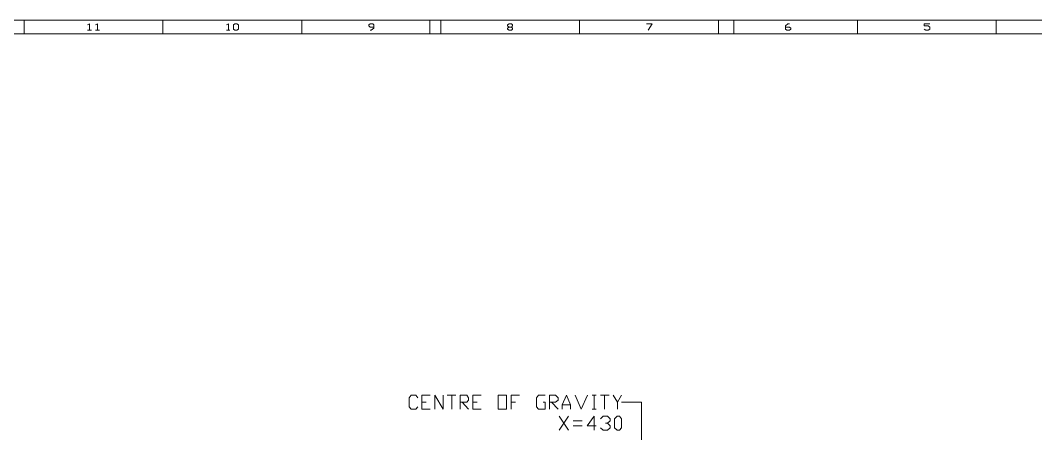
# Model space of a CAD drawing. Header units: millimetres. Extents: x 0.2 to 11.3, y 0.2 to 8.
# Drawn here: x 6.113 to 9.5, y 6.634 to 8.014 of the extents above; entities that cross this region are included whole.
import ezdxf

# ---------------------------------------------------------------- set-up
doc = ezdxf.new("R2010")
doc.units = ezdxf.units.MM
doc.layers.add('PDF_几何图形', color=7, linetype='Continuous')

msp = doc.modelspace()

# ---------------------------------------------------------------- linework, layer by layer
at = {"layer": 'PDF_几何图形', "lineweight": 13}
for points in [[(11.2683, 0.2206), (11.2683, 8.0139), (0.25, 8.0139), (0.25, 0.2206)], [(7.7433, 7.9806), (7.7383, 7.9839), (7.7383, 7.9872), (7.7433, 7.9906), (7.7517, 7.9906), (7.755, 7.9956), (7.755, 7.9989), (7.7517, 8.0022), (7.7433, 8.0022), (7.7383, 7.9989), (7.7383, 7.9956), (7.7433, 7.9906), (7.7517, 7.9906), (7.755, 7.9872), (7.755, 7.9839), (7.7517, 7.9806)], [(11.2217, 7.9689), (11.2217, 0.2656), (0.2967, 0.2656), (0.2967, 7.9689)], [(7.735, 6.7622), (7.735, 6.7156), (7.7067, 6.7156), (7.7067, 6.7622)], [(8.1033, 6.6456), (8.1117, 6.6456), (8.1183, 6.6539), (8.1183, 6.6839), (8.1117, 6.6922), (8.1033, 6.6922), (8.095, 6.6839), (8.095, 6.6539)]]:
    msp.add_lwpolyline(points, close=True, dxfattribs=at)
for points in [[(6.125, 7.9689), (6.125, 8.0139)], [(6.35, 7.9806), (6.3367, 7.9806), (6.3433, 7.9806), (6.3433, 8.0022), (6.3367, 7.9989)], [(6.3633, 7.9989), (6.37, 8.0022), (6.37, 7.9806), (6.3633, 7.9806), (6.3767, 7.9806)], [(6.5883, 7.9689), (6.5883, 8.0139)], [(6.8, 7.9806), (6.8117, 7.9806), (6.8067, 7.9806), (6.8067, 8.0022), (6.8, 7.9989)], [(6.8233, 7.9839), (6.8283, 7.9806), (6.8233, 7.9839), (6.8233, 7.9989), (6.8283, 8.0022), (6.835, 8.0022), (6.84, 7.9989), (6.84, 7.9839), (6.835, 7.9806), (6.8283, 7.9806)], [(7.0517, 7.9689), (7.0517, 8.0139)], [(7.2833, 7.9806), (7.28, 7.9806), (7.2833, 7.9806), (7.2917, 7.9872), (7.2917, 7.9989), (7.2883, 8.0022), (7.28, 8.0022), (7.275, 7.9989), (7.275, 7.9956), (7.28, 7.9906), (7.2917, 7.9906)], [(7.4783, 7.9689), (7.4783, 8.0139)], [(7.515, 7.9689), (7.515, 8.0139)], [(7.9783, 7.9689), (7.9783, 8.0139)], [(8.2067, 7.9806), (8.22, 8.0022), (8.2017, 8.0022)], [(8.4417, 7.9689), (8.4417, 8.0139)], [(8.4933, 7.9689), (8.4933, 8.0139)], [(8.6783, 8.0022), (8.6733, 8.0022), (8.665, 7.9956), (8.665, 7.9839), (8.67, 7.9806), (8.6783, 7.9806), (8.6833, 7.9839), (8.6833, 7.9872), (8.6783, 7.9906), (8.665, 7.9906)], [(8.905, 7.9689), (8.905, 8.0139)], [(9.1333, 7.9806), (9.1283, 7.9839), (9.1333, 7.9806), (9.1417, 7.9806), (9.1467, 7.9839), (9.1467, 7.9906), (9.1417, 7.9956), (9.1283, 7.9956), (9.1283, 8.0022), (9.1467, 8.0022)], [(9.3683, 7.9689), (9.3683, 8.0139)], [(7.4383, 6.7539), (7.4317, 6.7622), (7.4167, 6.7622), (7.41, 6.7539), (7.41, 6.7239), (7.4167, 6.7156), (7.4317, 6.7156), (7.4383, 6.7239)], [(7.48, 6.7622), (7.4517, 6.7622), (7.4517, 6.7156), (7.48, 6.7156)], [(7.495, 6.7156), (7.495, 6.7622), (7.5233, 6.7156), (7.5233, 6.7622)], [(7.5367, 6.7622), (7.565, 6.7622)], [(7.5517, 6.7622), (7.5517, 6.7156)], [(7.58, 6.7156), (7.58, 6.7622), (7.6017, 6.7622), (7.6083, 6.7539), (7.6083, 6.7456), (7.6017, 6.7389), (7.58, 6.7389), (7.5867, 6.7389), (7.6083, 6.7156)], [(7.65, 6.7156), (7.6217, 6.7156), (7.6217, 6.7622), (7.65, 6.7622)], [(7.75, 6.7156), (7.75, 6.7622), (7.7783, 6.7622)], [(7.8567, 6.7389), (7.8633, 6.7389), (7.8633, 6.7156), (7.8417, 6.7156), (7.835, 6.7239), (7.835, 6.7539), (7.8417, 6.7622), (7.8633, 6.7622)], [(7.9067, 6.7156), (7.885, 6.7389), (7.8783, 6.7389), (7.8983, 6.7389), (7.9067, 6.7456), (7.9067, 6.7539), (7.8983, 6.7622), (7.8783, 6.7622), (7.8783, 6.7156)], [(7.92, 6.7156), (7.92, 6.7306), (7.935, 6.7622), (7.9483, 6.7306), (7.9483, 6.7156)], [(7.9633, 6.7622), (7.9833, 6.7156), (8.005, 6.7622)], [(8.02, 6.7622), (8.0333, 6.7622), (8.0267, 6.7622), (8.0267, 6.7156), (8.02, 6.7156), (8.0333, 6.7156)], [(8.0483, 6.7622), (8.0767, 6.7622)], [(8.0617, 6.7622), (8.0617, 6.7156)], [(8.105, 6.7156), (8.105, 6.7389), (8.09, 6.7622)], [(8.105, 6.7389), (8.1183, 6.7622)], [(7.4667, 6.7389), (7.4517, 6.7389)], [(7.6367, 6.7389), (7.6217, 6.7389)], [(7.765, 6.7389), (7.75, 6.7389)], [(7.9483, 6.7306), (7.92, 6.7306)], [(8.185, 5.3806), (8.185, 6.7389), (8.1183, 6.7389)], [(7.9417, 6.6922), (7.91, 6.6456)], [(7.9417, 6.6456), (7.91, 6.6922)], [(7.9567, 6.6772), (7.9867, 6.6772)], [(8.0267, 6.6456), (8.0267, 6.6922), (8.0033, 6.6606), (8.0333, 6.6606)], [(8.0483, 6.6839), (8.0567, 6.6922), (8.0717, 6.6922), (8.08, 6.6839), (8.08, 6.6772), (8.0717, 6.6689), (8.065, 6.6689), (8.0717, 6.6689), (8.08, 6.6606), (8.08, 6.6539), (8.0717, 6.6456), (8.0567, 6.6456), (8.0483, 6.6539)], [(7.9867, 6.6606), (7.9567, 6.6606)]]:
    msp.add_lwpolyline(points, dxfattribs=at)

doc.saveas('drawing.dxf')
